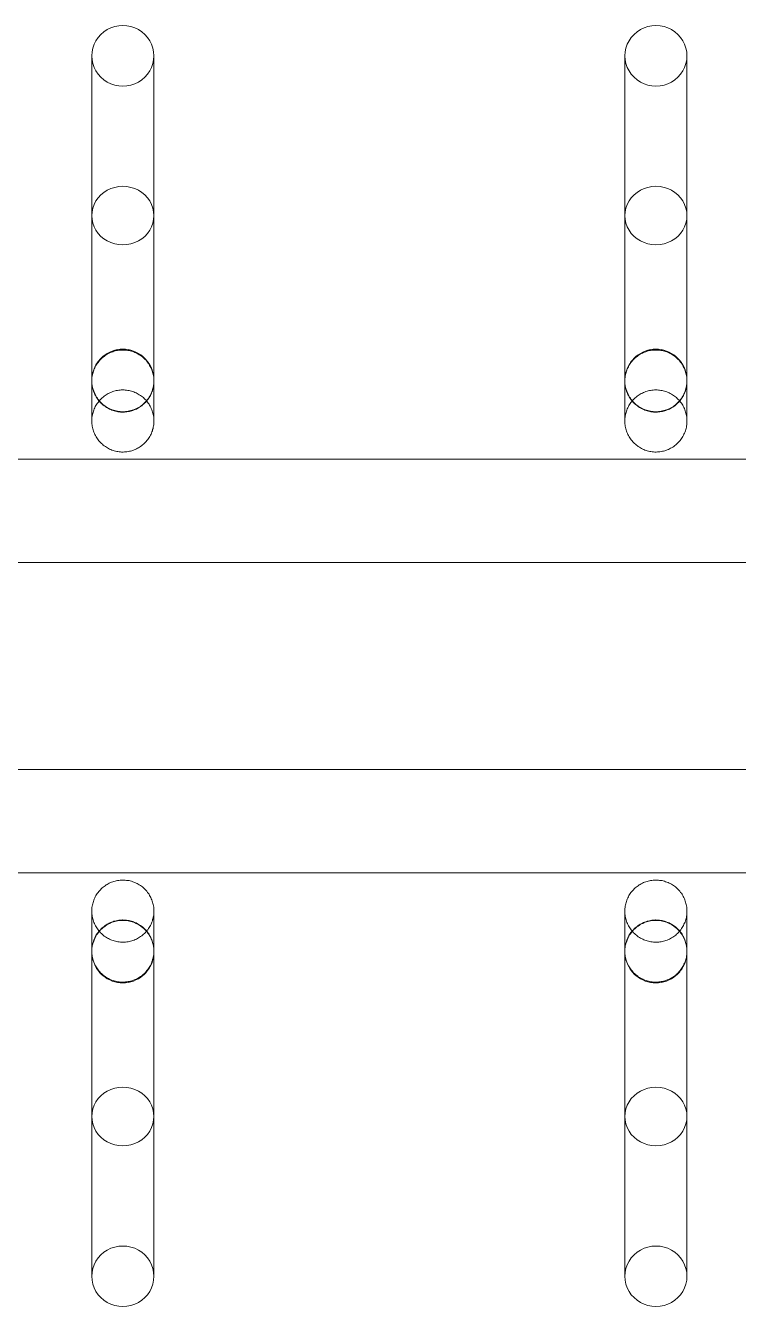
# Model space of a CAD drawing. Header units: millimetres. Extents: x -32954 to 151739, y -65671 to 56243.
# Drawn here: x -8917.4 to -8848.6, y -451.1 to -327.3 of the extents above; entities that cross this region are included whole.
import ezdxf

# ---------------------------------------------------------------- set-up
doc = ezdxf.new("R2010")
doc.units = ezdxf.units.MM
doc.layers.add('M-EQPM', color=7, linetype='Continuous', lineweight=9)

# ---------------------------------------------------------------- blocks, each defined once
blk = doc.blocks.new('М90_Вешалка гардеробная - М90_2_Вешалка гардеробная 38 крючков-8001155-О_ТХ_01')
at = {"layer": 'M-EQPM'}
for p, q in [((-386.65, 59.49), (-386.65, 57.21)), ((-380.65, 57.21), (-380.65, 59.49)), ((-335.16, 59.49), (-335.16, 57.21)), ((-329.16, 57.21), (-329.16, 59.49)), ((980, 20.52), (-980, 20.52)), ((-980, 20.52), (980, 20.52)), ((980, 20.52), (-980, 20.52)), ((-980, 20.52), (980, 20.52)), ((980, 10.52), (-980, 10.52)), ((-980, 10.52), (980, 10.52)), ((-980, -9.48), (980, -9.48)), ((-980, -9.48), (980, -9.48)), ((-980, -19.48), (980, -19.48)), ((-980, -19.48), (980, -19.48)), ((-980, -19.48), (980, -19.48)), ((-980, -19.48), (980, -19.48)), ((-386.65, -56.17), (-386.65, -58.45)), ((-380.65, -58.45), (-380.65, -56.17)), ((-335.16, -56.17), (-335.16, -58.45)), ((-329.16, -58.45), (-329.16, -56.17))]:
    blk.add_line(p, q, dxfattribs=at)
at = {"layer": 'M-EQPM', "flags": 128}
for points in [[(-386.65, 28.06), (-386.65, 28.08), (-386.65, 28.11), (-386.65, 28.17), (-386.65, 28.25), (-386.65, 28.36), (-386.65, 28.49), (-386.65, 28.64), (-386.65, 28.81), (-386.65, 29.01), (-386.65, 29.23), (-386.65, 29.47), (-386.65, 29.73), (-386.65, 30.02), (-386.65, 30.32), (-386.65, 30.64), (-386.65, 30.99), (-386.65, 31.35), (-386.65, 31.73), (-386.65, 32.13), (-386.65, 32.54), (-386.65, 32.97), (-386.65, 33.42), (-386.65, 33.88), (-386.65, 34.36), (-386.65, 34.85), (-386.65, 35.35), (-386.65, 35.87), (-386.65, 36.4), (-386.65, 36.93), (-386.65, 37.48), (-386.65, 38.03), (-386.65, 38.6), (-386.65, 39.17), (-386.65, 39.74), (-386.65, 40.32), (-386.65, 40.9), (-386.65, 41.49), (-386.65, 42.08), (-386.65, 42.67), (-386.65, 43.26), (-386.65, 43.85), (-386.65, 44.44), (-386.65, 45.02), (-386.65, 45.61), (-386.65, 46.18), (-386.65, 46.76), (-386.65, 47.32), (-386.65, 47.88), (-386.65, 48.43), (-386.65, 48.97), (-386.65, 49.51), (-386.65, 50.03), (-386.65, 50.54), (-386.65, 51.04), (-386.65, 51.52), (-386.65, 51.99), (-386.65, 52.45), (-386.65, 52.89), (-386.65, 53.31), (-386.65, 53.72), (-386.65, 54.11), (-386.65, 54.48), (-386.65, 54.83), (-386.65, 55.17), (-386.65, 55.48), (-386.65, 55.78), (-386.65, 56.05), (-386.65, 56.3), (-386.65, 56.53), (-386.65, 56.74), (-386.65, 56.93), (-386.65, 57.09), (-386.65, 57.21)], [(-380.65, 57.21), (-380.65, 57.06), (-380.65, 56.89), (-380.65, 56.7), (-380.65, 56.49), (-380.65, 56.25), (-380.65, 56), (-380.65, 55.72), (-380.65, 55.42), (-380.65, 55.1), (-380.65, 54.76), (-380.65, 54.41), (-380.65, 54.03), (-380.65, 53.64), (-380.65, 53.23), (-380.65, 52.8), (-380.65, 52.36), (-380.65, 51.9), (-380.65, 51.42), (-380.65, 50.94), (-380.65, 50.44), (-380.65, 49.92), (-380.65, 49.4), (-380.65, 48.87), (-380.65, 48.32), (-380.65, 47.77), (-380.65, 47.21), (-380.65, 46.64), (-380.65, 46.07), (-380.65, 45.49), (-380.65, 44.91), (-380.65, 44.32), (-380.65, 43.73), (-380.65, 43.14), (-380.65, 42.55), (-380.65, 41.96), (-380.65, 41.37), (-380.65, 40.79), (-380.65, 40.2), (-380.65, 39.62), (-380.65, 39.05), (-380.65, 38.48), (-380.65, 37.92), (-380.65, 37.37), (-380.65, 36.82), (-380.65, 36.29), (-380.65, 35.76), (-380.65, 35.25), (-380.65, 34.75), (-380.65, 34.26), (-380.65, 33.79), (-380.65, 33.33), (-380.65, 32.89), (-380.65, 32.46), (-380.65, 32.04), (-380.65, 31.65), (-380.65, 31.27), (-380.65, 30.91), (-380.65, 30.58), (-380.65, 30.26), (-380.65, 29.96), (-380.65, 29.68), (-380.65, 29.42), (-380.65, 29.18), (-380.65, 28.97), (-380.65, 28.78), (-380.65, 28.61), (-380.65, 28.46), (-380.65, 28.33), (-380.65, 28.23), (-380.65, 28.16), (-380.65, 28.1), (-380.65, 28.07), (-380.65, 28.06)], [(-335.16, 28.06), (-335.16, 28.08), (-335.16, 28.11), (-335.16, 28.17), (-335.16, 28.25), (-335.16, 28.36), (-335.16, 28.49), (-335.16, 28.64), (-335.16, 28.81), (-335.16, 29.01), (-335.16, 29.23), (-335.16, 29.47), (-335.16, 29.73), (-335.16, 30.02), (-335.16, 30.32), (-335.16, 30.64), (-335.16, 30.99), (-335.16, 31.35), (-335.16, 31.73), (-335.16, 32.13), (-335.16, 32.54), (-335.16, 32.97), (-335.16, 33.42), (-335.16, 33.88), (-335.16, 34.36), (-335.16, 34.85), (-335.16, 35.35), (-335.16, 35.87), (-335.16, 36.4), (-335.16, 36.93), (-335.16, 37.48), (-335.16, 38.03), (-335.16, 38.6), (-335.16, 39.17), (-335.16, 39.74), (-335.16, 40.32), (-335.16, 40.9), (-335.16, 41.49), (-335.16, 42.08), (-335.16, 42.67), (-335.16, 43.26), (-335.16, 43.85), (-335.16, 44.44), (-335.16, 45.02), (-335.16, 45.61), (-335.16, 46.18), (-335.16, 46.76), (-335.16, 47.32), (-335.16, 47.88), (-335.16, 48.43), (-335.16, 48.97), (-335.16, 49.51), (-335.16, 50.03), (-335.16, 50.54), (-335.16, 51.04), (-335.16, 51.52), (-335.16, 51.99), (-335.16, 52.45), (-335.16, 52.89), (-335.16, 53.31), (-335.16, 53.72), (-335.16, 54.11), (-335.16, 54.48), (-335.16, 54.83), (-335.16, 55.17), (-335.16, 55.48), (-335.16, 55.78), (-335.16, 56.05), (-335.16, 56.3), (-335.16, 56.53), (-335.16, 56.74), (-335.16, 56.93), (-335.16, 57.09), (-335.16, 57.21)], [(-329.16, 57.21), (-329.16, 57.06), (-329.16, 56.89), (-329.16, 56.7), (-329.16, 56.49), (-329.16, 56.25), (-329.16, 56), (-329.16, 55.72), (-329.16, 55.42), (-329.16, 55.1), (-329.16, 54.76), (-329.16, 54.41), (-329.16, 54.03), (-329.16, 53.64), (-329.16, 53.23), (-329.16, 52.8), (-329.16, 52.36), (-329.16, 51.9), (-329.16, 51.42), (-329.16, 50.94), (-329.16, 50.44), (-329.16, 49.92), (-329.16, 49.4), (-329.16, 48.87), (-329.16, 48.32), (-329.16, 47.77), (-329.16, 47.21), (-329.16, 46.64), (-329.16, 46.07), (-329.16, 45.49), (-329.16, 44.91), (-329.16, 44.32), (-329.16, 43.73), (-329.16, 43.14), (-329.16, 42.55), (-329.16, 41.96), (-329.16, 41.37), (-329.16, 40.79), (-329.16, 40.2), (-329.16, 39.62), (-329.16, 39.05), (-329.16, 38.48), (-329.16, 37.92), (-329.16, 37.37), (-329.16, 36.82), (-329.16, 36.29), (-329.16, 35.76), (-329.16, 35.25), (-329.16, 34.75), (-329.16, 34.26), (-329.16, 33.79), (-329.16, 33.33), (-329.16, 32.89), (-329.16, 32.46), (-329.16, 32.04), (-329.16, 31.65), (-329.16, 31.27), (-329.16, 30.91), (-329.16, 30.58), (-329.16, 30.26), (-329.16, 29.96), (-329.16, 29.68), (-329.16, 29.42), (-329.16, 29.18), (-329.16, 28.97), (-329.16, 28.78), (-329.16, 28.61), (-329.16, 28.46), (-329.16, 28.33), (-329.16, 28.23), (-329.16, 28.16), (-329.16, 28.1), (-329.16, 28.07), (-329.16, 28.06)], [(-386.65, 44.05), (-386.65, 39.66), (-386.65, 35.81), (-386.65, 32.51), (-386.65, 29.75), (-386.65, 27.54), (-386.65, 25.89), (-386.65, 24.79), (-386.65, 24.26), (-386.65, 24.2)], [(-380.65, 24.2), (-380.65, 24.48), (-380.65, 25.32), (-380.65, 26.72), (-380.65, 28.68), (-380.65, 31.19), (-380.65, 34.25), (-380.65, 37.86), (-380.65, 42), (-380.65, 44.05)], [(-335.16, 44.05), (-335.16, 39.66), (-335.16, 35.81), (-335.16, 32.51), (-335.16, 29.75), (-335.16, 27.54), (-335.16, 25.89), (-335.16, 24.79), (-335.16, 24.26), (-335.16, 24.2)], [(-329.16, 24.2), (-329.16, 24.48), (-329.16, 25.32), (-329.16, 26.72), (-329.16, 28.68), (-329.16, 31.19), (-329.16, 34.25), (-329.16, 37.86), (-329.16, 42), (-329.16, 44.05)], [(-386.65, 28.06), (-386.65, 28.18), (-386.64, 28.3), (-386.63, 28.42), (-386.61, 28.54), (-386.59, 28.66), (-386.56, 28.78), (-386.53, 28.89), (-386.5, 29.01), (-386.46, 29.12), (-386.41, 29.23), (-386.36, 29.34), (-386.31, 29.45), (-386.25, 29.55), (-386.19, 29.66), (-386.12, 29.76), (-386.05, 29.86), (-385.98, 29.95), (-385.9, 30.04), (-385.82, 30.13), (-385.74, 30.22), (-385.65, 30.3), (-385.56, 30.38), (-385.47, 30.45), (-385.37, 30.52), (-385.27, 30.59), (-385.17, 30.65), (-385.06, 30.71), (-384.96, 30.76), (-384.85, 30.81), (-384.74, 30.86), (-384.62, 30.9), (-384.51, 30.94), (-384.39, 30.97), (-384.28, 31), (-384.16, 31.02), (-384.04, 31.04), (-383.92, 31.05), (-383.8, 31.06), (-383.68, 31.06), (-383.65, 31.06)], [(-383.65, 31.06), (-383.53, 31.06), (-383.41, 31.05), (-383.29, 31.04), (-383.17, 31.03), (-383.05, 31), (-382.94, 30.98), (-382.82, 30.95), (-382.7, 30.91), (-382.59, 30.87), (-382.48, 30.83), (-382.37, 30.78), (-382.26, 30.72), (-382.16, 30.67), (-382.06, 30.61), (-381.95, 30.54), (-381.86, 30.47), (-381.76, 30.4), (-381.67, 30.32), (-381.58, 30.24), (-381.5, 30.15), (-381.41, 30.07), (-381.34, 29.97), (-381.26, 29.88), (-381.19, 29.78), (-381.12, 29.68), (-381.06, 29.58), (-381, 29.48), (-380.95, 29.37), (-380.9, 29.26), (-380.85, 29.15), (-380.81, 29.04), (-380.77, 28.92), (-380.74, 28.81), (-380.72, 28.69), (-380.69, 28.57), (-380.67, 28.45), (-380.66, 28.34), (-380.65, 28.22), (-380.65, 28.1), (-380.65, 28.06)], [(-335.16, 28.06), (-335.16, 28.18), (-335.15, 28.3), (-335.14, 28.42), (-335.12, 28.54), (-335.1, 28.66), (-335.08, 28.78), (-335.05, 28.89), (-335.01, 29.01), (-334.97, 29.12), (-334.93, 29.23), (-334.88, 29.34), (-334.82, 29.45), (-334.77, 29.55), (-334.7, 29.66), (-334.64, 29.76), (-334.57, 29.86), (-334.49, 29.95), (-334.42, 30.04), (-334.34, 30.13), (-334.25, 30.22), (-334.16, 30.3), (-334.07, 30.38), (-333.98, 30.45), (-333.88, 30.52), (-333.78, 30.59), (-333.68, 30.65), (-333.58, 30.71), (-333.47, 30.76), (-333.36, 30.81), (-333.25, 30.86), (-333.14, 30.9), (-333.02, 30.94), (-332.91, 30.97), (-332.79, 31), (-332.67, 31.02), (-332.55, 31.04), (-332.43, 31.05), (-332.31, 31.06), (-332.19, 31.06), (-332.16, 31.06)], [(-332.16, 31.06), (-332.04, 31.06), (-331.92, 31.05), (-331.8, 31.04), (-331.68, 31.03), (-331.57, 31), (-331.45, 30.98), (-331.33, 30.95), (-331.22, 30.91), (-331.11, 30.87), (-330.99, 30.83), (-330.88, 30.78), (-330.78, 30.72), (-330.67, 30.67), (-330.57, 30.61), (-330.47, 30.54), (-330.37, 30.47), (-330.28, 30.4), (-330.18, 30.32), (-330.1, 30.24), (-330.01, 30.15), (-329.93, 30.07), (-329.85, 29.97), (-329.78, 29.88), (-329.7, 29.78), (-329.64, 29.68), (-329.57, 29.58), (-329.52, 29.48), (-329.46, 29.37), (-329.41, 29.26), (-329.37, 29.15), (-329.32, 29.04), (-329.29, 28.92), (-329.26, 28.81), (-329.23, 28.69), (-329.21, 28.57), (-329.19, 28.45), (-329.17, 28.34), (-329.17, 28.22), (-329.16, 28.1), (-329.16, 28.06)], [(-386.65, 28.12), (-386.65, 28.08), (-386.65, 28.06)], [(-386.65, 24.2), (-386.65, 24.48), (-386.65, 25.32), (-386.65, 26.72), (-386.65, 28.12)], [(-383.65, 25.06), (-383.77, 25.07), (-383.89, 25.07), (-384.01, 25.09), (-384.13, 25.1), (-384.24, 25.12), (-384.36, 25.15), (-384.48, 25.18), (-384.59, 25.22), (-384.71, 25.26), (-384.82, 25.3), (-384.93, 25.35), (-385.03, 25.4), (-385.14, 25.46), (-385.24, 25.52), (-385.34, 25.59), (-385.44, 25.66), (-385.54, 25.73), (-385.63, 25.81), (-385.72, 25.89), (-385.8, 25.97), (-385.88, 26.06), (-385.96, 26.15), (-386.04, 26.25), (-386.11, 26.34), (-386.17, 26.44), (-386.24, 26.54), (-386.29, 26.65), (-386.35, 26.76), (-386.4, 26.87), (-386.44, 26.98), (-386.49, 27.09), (-386.52, 27.2), (-386.55, 27.32), (-386.58, 27.44), (-386.6, 27.55), (-386.62, 27.67), (-386.64, 27.79), (-386.64, 27.91), (-386.65, 28.03), (-386.65, 28.06)], [(-380.65, 28.06), (-380.65, 27.94), (-380.66, 27.82), (-380.67, 27.7), (-380.69, 27.59), (-380.71, 27.47), (-380.73, 27.35), (-380.77, 27.23), (-380.8, 27.12), (-380.84, 27.01), (-380.89, 26.9), (-380.93, 26.79), (-380.99, 26.68), (-381.05, 26.57), (-381.11, 26.47), (-381.17, 26.37), (-381.24, 26.27), (-381.32, 26.18), (-381.39, 26.09), (-381.47, 26), (-381.56, 25.91), (-381.65, 25.83), (-381.74, 25.75), (-381.83, 25.68), (-381.93, 25.61), (-382.03, 25.54), (-382.13, 25.48), (-382.23, 25.42), (-382.34, 25.36), (-382.45, 25.31), (-382.56, 25.27), (-382.67, 25.23), (-382.79, 25.19), (-382.9, 25.16), (-383.02, 25.13), (-383.14, 25.11), (-383.26, 25.09), (-383.38, 25.08), (-383.5, 25.07), (-383.62, 25.06), (-383.65, 25.06)], [(-380.65, 28.06), (-380.65, 28.08), (-380.65, 28.11), (-380.65, 28.12)], [(-380.65, 28.12), (-380.65, 26.31), (-380.65, 25.05), (-380.65, 24.36), (-380.65, 24.2)], [(-335.16, 28.12), (-335.16, 28.08), (-335.16, 28.06)], [(-335.16, 24.2), (-335.16, 24.48), (-335.16, 25.32), (-335.16, 26.72), (-335.16, 28.12)], [(-332.16, 25.06), (-332.28, 25.07), (-332.4, 25.07), (-332.52, 25.09), (-332.64, 25.1), (-332.76, 25.12), (-332.88, 25.15), (-332.99, 25.18), (-333.11, 25.22), (-333.22, 25.26), (-333.33, 25.3), (-333.44, 25.35), (-333.55, 25.4), (-333.65, 25.46), (-333.76, 25.52), (-333.86, 25.59), (-333.95, 25.66), (-334.05, 25.73), (-334.14, 25.81), (-334.23, 25.89), (-334.31, 25.97), (-334.4, 26.06), (-334.47, 26.15), (-334.55, 26.25), (-334.62, 26.34), (-334.69, 26.44), (-334.75, 26.54), (-334.81, 26.65), (-334.86, 26.76), (-334.91, 26.87), (-334.96, 26.98), (-335, 27.09), (-335.04, 27.2), (-335.07, 27.32), (-335.1, 27.44), (-335.12, 27.55), (-335.14, 27.67), (-335.15, 27.79), (-335.16, 27.91), (-335.16, 28.03), (-335.16, 28.06)], [(-329.16, 28.06), (-329.16, 27.94), (-329.17, 27.82), (-329.18, 27.7), (-329.2, 27.59), (-329.22, 27.47), (-329.25, 27.35), (-329.28, 27.23), (-329.31, 27.12), (-329.35, 27.01), (-329.4, 26.9), (-329.45, 26.79), (-329.5, 26.68), (-329.56, 26.57), (-329.62, 26.47), (-329.69, 26.37), (-329.76, 26.27), (-329.83, 26.18), (-329.91, 26.09), (-329.99, 26), (-330.07, 25.91), (-330.16, 25.83), (-330.25, 25.75), (-330.34, 25.68), (-330.44, 25.61), (-330.54, 25.54), (-330.64, 25.48), (-330.75, 25.42), (-330.86, 25.36), (-330.96, 25.31), (-331.08, 25.27), (-331.19, 25.23), (-331.3, 25.19), (-331.42, 25.16), (-331.53, 25.13), (-331.65, 25.11), (-331.77, 25.09), (-331.89, 25.08), (-332.01, 25.07), (-332.13, 25.06), (-332.16, 25.06)], [(-329.16, 28.06), (-329.16, 28.08), (-329.16, 28.11), (-329.16, 28.12)], [(-329.16, 28.12), (-329.16, 26.31), (-329.16, 25.05), (-329.16, 24.36), (-329.16, 24.2)], [(-386.65, 24.2), (-386.65, 24.32), (-386.64, 24.44), (-386.63, 24.56), (-386.61, 24.68), (-386.59, 24.8), (-386.56, 24.92), (-386.53, 25.03), (-386.5, 25.15), (-386.46, 25.26), (-386.41, 25.37), (-386.36, 25.48), (-386.31, 25.59), (-386.25, 25.69), (-386.19, 25.8), (-386.12, 25.9), (-386.05, 25.99), (-385.98, 26.09), (-385.9, 26.18), (-385.82, 26.27), (-385.74, 26.35), (-385.65, 26.44), (-385.56, 26.51), (-385.47, 26.59), (-385.37, 26.66), (-385.27, 26.73), (-385.17, 26.79), (-385.06, 26.85), (-384.96, 26.9), (-384.85, 26.95), (-384.74, 27), (-384.62, 27.04), (-384.51, 27.08), (-384.39, 27.11), (-384.28, 27.14), (-384.16, 27.16), (-384.04, 27.18), (-383.92, 27.19), (-383.8, 27.2), (-383.68, 27.2), (-383.65, 27.2)], [(-383.65, 27.2), (-383.53, 27.2), (-383.41, 27.19), (-383.29, 27.18), (-383.17, 27.16), (-383.05, 27.14), (-382.94, 27.12), (-382.82, 27.09), (-382.7, 27.05), (-382.59, 27.01), (-382.48, 26.97), (-382.37, 26.92), (-382.26, 26.86), (-382.16, 26.81), (-382.06, 26.74), (-381.95, 26.68), (-381.86, 26.61), (-381.76, 26.54), (-381.67, 26.46), (-381.58, 26.38), (-381.5, 26.29), (-381.41, 26.2), (-381.34, 26.11), (-381.26, 26.02), (-381.19, 25.92), (-381.12, 25.82), (-381.06, 25.72), (-381, 25.62), (-380.95, 25.51), (-380.9, 25.4), (-380.85, 25.29), (-380.81, 25.18), (-380.77, 25.06), (-380.74, 24.95), (-380.72, 24.83), (-380.69, 24.71), (-380.67, 24.59), (-380.66, 24.47), (-380.65, 24.35), (-380.65, 24.23), (-380.65, 24.2)], [(-335.16, 24.2), (-335.16, 24.32), (-335.15, 24.44), (-335.14, 24.56), (-335.12, 24.68), (-335.1, 24.8), (-335.08, 24.92), (-335.05, 25.03), (-335.01, 25.15), (-334.97, 25.26), (-334.93, 25.37), (-334.88, 25.48), (-334.82, 25.59), (-334.77, 25.69), (-334.7, 25.8), (-334.64, 25.9), (-334.57, 25.99), (-334.49, 26.09), (-334.42, 26.18), (-334.34, 26.27), (-334.25, 26.35), (-334.16, 26.44), (-334.07, 26.51), (-333.98, 26.59), (-333.88, 26.66), (-333.78, 26.73), (-333.68, 26.79), (-333.58, 26.85), (-333.47, 26.9), (-333.36, 26.95), (-333.25, 27), (-333.14, 27.04), (-333.02, 27.08), (-332.91, 27.11), (-332.79, 27.14), (-332.67, 27.16), (-332.55, 27.18), (-332.43, 27.19), (-332.31, 27.2), (-332.19, 27.2), (-332.16, 27.2)], [(-332.16, 27.2), (-332.04, 27.2), (-331.92, 27.19), (-331.8, 27.18), (-331.68, 27.16), (-331.57, 27.14), (-331.45, 27.12), (-331.33, 27.09), (-331.22, 27.05), (-331.11, 27.01), (-330.99, 26.97), (-330.88, 26.92), (-330.78, 26.86), (-330.67, 26.81), (-330.57, 26.74), (-330.47, 26.68), (-330.37, 26.61), (-330.28, 26.54), (-330.18, 26.46), (-330.1, 26.38), (-330.01, 26.29), (-329.93, 26.2), (-329.85, 26.11), (-329.78, 26.02), (-329.7, 25.92), (-329.64, 25.82), (-329.57, 25.72), (-329.52, 25.62), (-329.46, 25.51), (-329.41, 25.4), (-329.37, 25.29), (-329.32, 25.18), (-329.29, 25.06), (-329.26, 24.95), (-329.23, 24.83), (-329.21, 24.71), (-329.19, 24.59), (-329.17, 24.47), (-329.17, 24.35), (-329.16, 24.23), (-329.16, 24.2)], [(-383.65, 21.2), (-383.77, 21.2), (-383.89, 21.21), (-384.01, 21.22), (-384.13, 21.24), (-384.24, 21.26), (-384.36, 21.29), (-384.48, 21.32), (-384.59, 21.35), (-384.71, 21.39), (-384.82, 21.44), (-384.93, 21.49), (-385.03, 21.54), (-385.14, 21.6), (-385.24, 21.66), (-385.34, 21.73), (-385.44, 21.8), (-385.54, 21.87), (-385.63, 21.95), (-385.72, 22.03), (-385.8, 22.11), (-385.88, 22.2), (-385.96, 22.29), (-386.04, 22.38), (-386.11, 22.48), (-386.17, 22.58), (-386.24, 22.68), (-386.29, 22.79), (-386.35, 22.9), (-386.4, 23), (-386.44, 23.12), (-386.49, 23.23), (-386.52, 23.34), (-386.55, 23.46), (-386.58, 23.57), (-386.6, 23.69), (-386.62, 23.81), (-386.64, 23.93), (-386.64, 24.05), (-386.65, 24.17), (-386.65, 24.2)], [(-380.65, 24.2), (-380.65, 24.08), (-380.66, 23.96), (-380.67, 23.84), (-380.69, 23.72), (-380.71, 23.61), (-380.73, 23.49), (-380.77, 23.37), (-380.8, 23.26), (-380.84, 23.15), (-380.89, 23.03), (-380.93, 22.92), (-380.99, 22.82), (-381.05, 22.71), (-381.11, 22.61), (-381.17, 22.51), (-381.24, 22.41), (-381.32, 22.32), (-381.39, 22.22), (-381.47, 22.14), (-381.56, 22.05), (-381.65, 21.97), (-381.74, 21.89), (-381.83, 21.82), (-381.93, 21.74), (-382.03, 21.68), (-382.13, 21.62), (-382.23, 21.56), (-382.34, 21.5), (-382.45, 21.45), (-382.56, 21.41), (-382.67, 21.36), (-382.79, 21.33), (-382.9, 21.3), (-383.02, 21.27), (-383.14, 21.25), (-383.26, 21.23), (-383.38, 21.21), (-383.5, 21.21), (-383.62, 21.2), (-383.65, 21.2)], [(-332.16, 21.2), (-332.28, 21.2), (-332.4, 21.21), (-332.52, 21.22), (-332.64, 21.24), (-332.76, 21.26), (-332.88, 21.29), (-332.99, 21.32), (-333.11, 21.35), (-333.22, 21.39), (-333.33, 21.44), (-333.44, 21.49), (-333.55, 21.54), (-333.65, 21.6), (-333.76, 21.66), (-333.86, 21.73), (-333.95, 21.8), (-334.05, 21.87), (-334.14, 21.95), (-334.23, 22.03), (-334.31, 22.11), (-334.4, 22.2), (-334.47, 22.29), (-334.55, 22.38), (-334.62, 22.48), (-334.69, 22.58), (-334.75, 22.68), (-334.81, 22.79), (-334.86, 22.9), (-334.91, 23), (-334.96, 23.12), (-335, 23.23), (-335.04, 23.34), (-335.07, 23.46), (-335.1, 23.57), (-335.12, 23.69), (-335.14, 23.81), (-335.15, 23.93), (-335.16, 24.05), (-335.16, 24.17), (-335.16, 24.2)], [(-329.16, 24.2), (-329.16, 24.08), (-329.17, 23.96), (-329.18, 23.84), (-329.2, 23.72), (-329.22, 23.61), (-329.25, 23.49), (-329.28, 23.37), (-329.31, 23.26), (-329.35, 23.15), (-329.4, 23.03), (-329.45, 22.92), (-329.5, 22.82), (-329.56, 22.71), (-329.62, 22.61), (-329.69, 22.51), (-329.76, 22.41), (-329.83, 22.32), (-329.91, 22.22), (-329.99, 22.14), (-330.07, 22.05), (-330.16, 21.97), (-330.25, 21.89), (-330.34, 21.82), (-330.44, 21.74), (-330.54, 21.68), (-330.64, 21.62), (-330.75, 21.56), (-330.86, 21.5), (-330.96, 21.45), (-331.08, 21.41), (-331.19, 21.36), (-331.3, 21.33), (-331.42, 21.3), (-331.53, 21.27), (-331.65, 21.25), (-331.77, 21.23), (-331.89, 21.21), (-332.01, 21.21), (-332.13, 21.2), (-332.16, 21.2)], [(-386.65, -23.16), (-386.65, -23.04), (-386.64, -22.92), (-386.63, -22.8), (-386.61, -22.69), (-386.59, -22.57), (-386.56, -22.45), (-386.53, -22.33), (-386.5, -22.22), (-386.46, -22.11), (-386.41, -22), (-386.36, -21.89), (-386.31, -21.78), (-386.25, -21.67), (-386.19, -21.57), (-386.12, -21.47), (-386.05, -21.37), (-385.98, -21.28), (-385.9, -21.19), (-385.82, -21.1), (-385.74, -21.01), (-385.65, -20.93), (-385.56, -20.85), (-385.47, -20.78), (-385.37, -20.71), (-385.27, -20.64), (-385.17, -20.58), (-385.06, -20.52), (-384.96, -20.46), (-384.85, -20.41), (-384.74, -20.37), (-384.62, -20.33), (-384.51, -20.29), (-384.39, -20.26), (-384.28, -20.23), (-384.16, -20.21), (-384.04, -20.19), (-383.92, -20.18), (-383.8, -20.17), (-383.68, -20.16), (-383.65, -20.16)], [(-383.65, -20.16), (-383.53, -20.17), (-383.41, -20.17), (-383.29, -20.19), (-383.17, -20.2), (-383.05, -20.22), (-382.94, -20.25), (-382.82, -20.28), (-382.7, -20.32), (-382.59, -20.36), (-382.48, -20.4), (-382.37, -20.45), (-382.26, -20.5), (-382.16, -20.56), (-382.06, -20.62), (-381.95, -20.69), (-381.86, -20.76), (-381.76, -20.83), (-381.67, -20.91), (-381.58, -20.99), (-381.5, -21.07), (-381.41, -21.16), (-381.34, -21.25), (-381.26, -21.35), (-381.19, -21.44), (-381.12, -21.54), (-381.06, -21.65), (-381, -21.75), (-380.95, -21.86), (-380.9, -21.97), (-380.85, -22.08), (-380.81, -22.19), (-380.77, -22.3), (-380.74, -22.42), (-380.72, -22.54), (-380.69, -22.65), (-380.67, -22.77), (-380.66, -22.89), (-380.65, -23.01), (-380.65, -23.13), (-380.65, -23.16)], [(-335.16, -23.16), (-335.16, -23.04), (-335.15, -22.92), (-335.14, -22.8), (-335.12, -22.69), (-335.1, -22.57), (-335.08, -22.45), (-335.05, -22.33), (-335.01, -22.22), (-334.97, -22.11), (-334.93, -22), (-334.88, -21.89), (-334.82, -21.78), (-334.77, -21.67), (-334.7, -21.57), (-334.64, -21.47), (-334.57, -21.37), (-334.49, -21.28), (-334.42, -21.19), (-334.34, -21.1), (-334.25, -21.01), (-334.16, -20.93), (-334.07, -20.85), (-333.98, -20.78), (-333.88, -20.71), (-333.78, -20.64), (-333.68, -20.58), (-333.58, -20.52), (-333.47, -20.46), (-333.36, -20.41), (-333.25, -20.37), (-333.14, -20.33), (-333.02, -20.29), (-332.91, -20.26), (-332.79, -20.23), (-332.67, -20.21), (-332.55, -20.19), (-332.43, -20.18), (-332.31, -20.17), (-332.19, -20.16), (-332.16, -20.16)], [(-332.16, -20.16), (-332.04, -20.17), (-331.92, -20.17), (-331.8, -20.19), (-331.68, -20.2), (-331.57, -20.22), (-331.45, -20.25), (-331.33, -20.28), (-331.22, -20.32), (-331.11, -20.36), (-330.99, -20.4), (-330.88, -20.45), (-330.78, -20.5), (-330.67, -20.56), (-330.57, -20.62), (-330.47, -20.69), (-330.37, -20.76), (-330.28, -20.83), (-330.18, -20.91), (-330.1, -20.99), (-330.01, -21.07), (-329.93, -21.16), (-329.85, -21.25), (-329.78, -21.35), (-329.7, -21.44), (-329.64, -21.54), (-329.57, -21.65), (-329.52, -21.75), (-329.46, -21.86), (-329.41, -21.97), (-329.37, -22.08), (-329.32, -22.19), (-329.29, -22.3), (-329.26, -22.42), (-329.23, -22.54), (-329.21, -22.65), (-329.19, -22.77), (-329.17, -22.89), (-329.17, -23.01), (-329.16, -23.13), (-329.16, -23.16)], [(-383.65, -26.16), (-383.77, -26.16), (-383.89, -26.15), (-384.01, -26.14), (-384.13, -26.13), (-384.24, -26.1), (-384.36, -26.08), (-384.48, -26.05), (-384.59, -26.01), (-384.71, -25.97), (-384.82, -25.93), (-384.93, -25.88), (-385.03, -25.82), (-385.14, -25.77), (-385.24, -25.71), (-385.34, -25.64), (-385.44, -25.57), (-385.54, -25.5), (-385.63, -25.42), (-385.72, -25.34), (-385.8, -25.25), (-385.88, -25.17), (-385.96, -25.08), (-386.04, -24.98), (-386.11, -24.88), (-386.17, -24.78), (-386.24, -24.68), (-386.29, -24.58), (-386.35, -24.47), (-386.4, -24.36), (-386.44, -24.25), (-386.49, -24.14), (-386.52, -24.02), (-386.55, -23.91), (-386.58, -23.79), (-386.6, -23.67), (-386.62, -23.56), (-386.64, -23.44), (-386.64, -23.32), (-386.65, -23.2), (-386.65, -23.16)], [(-386.65, -27.08), (-386.65, -25.27), (-386.65, -24.01), (-386.65, -23.32), (-386.65, -23.16)], [(-386.65, -23.16), (-386.65, -23.44), (-386.65, -24.29), (-386.65, -25.69), (-386.65, -27.64), (-386.65, -30.15), (-386.65, -33.21), (-386.65, -36.82), (-386.65, -40.96), (-386.65, -43.01)], [(-380.65, -23.16), (-380.65, -23.28), (-380.66, -23.4), (-380.67, -23.52), (-380.69, -23.64), (-380.71, -23.76), (-380.73, -23.88), (-380.77, -23.99), (-380.8, -24.11), (-380.84, -24.22), (-380.89, -24.33), (-380.93, -24.44), (-380.99, -24.55), (-381.05, -24.65), (-381.11, -24.76), (-381.17, -24.86), (-381.24, -24.96), (-381.32, -25.05), (-381.39, -25.14), (-381.47, -25.23), (-381.56, -25.32), (-381.65, -25.4), (-381.74, -25.48), (-381.83, -25.55), (-381.93, -25.62), (-382.03, -25.69), (-382.13, -25.75), (-382.23, -25.81), (-382.34, -25.86), (-382.45, -25.91), (-382.56, -25.96), (-382.67, -26), (-382.79, -26.04), (-382.9, -26.07), (-383.02, -26.1), (-383.14, -26.12), (-383.26, -26.14), (-383.38, -26.15), (-383.5, -26.16), (-383.62, -26.16), (-383.65, -26.16)], [(-380.65, -43.01), (-380.65, -38.62), (-380.65, -34.77), (-380.65, -31.47), (-380.65, -28.71), (-380.65, -26.5), (-380.65, -24.85), (-380.65, -23.75), (-380.65, -23.22), (-380.65, -23.16)], [(-380.65, -23.16), (-380.65, -23.44), (-380.65, -24.29), (-380.65, -25.69), (-380.65, -27.08)], [(-332.16, -26.16), (-332.28, -26.16), (-332.4, -26.15), (-332.52, -26.14), (-332.64, -26.13), (-332.76, -26.1), (-332.88, -26.08), (-332.99, -26.05), (-333.11, -26.01), (-333.22, -25.97), (-333.33, -25.93), (-333.44, -25.88), (-333.55, -25.82), (-333.65, -25.77), (-333.76, -25.71), (-333.86, -25.64), (-333.95, -25.57), (-334.05, -25.5), (-334.14, -25.42), (-334.23, -25.34), (-334.31, -25.25), (-334.4, -25.17), (-334.47, -25.08), (-334.55, -24.98), (-334.62, -24.88), (-334.69, -24.78), (-334.75, -24.68), (-334.81, -24.58), (-334.86, -24.47), (-334.91, -24.36), (-334.96, -24.25), (-335, -24.14), (-335.04, -24.02), (-335.07, -23.91), (-335.1, -23.79), (-335.12, -23.67), (-335.14, -23.56), (-335.15, -23.44), (-335.16, -23.32), (-335.16, -23.2), (-335.16, -23.16)], [(-335.16, -27.08), (-335.16, -25.27), (-335.16, -24.01), (-335.16, -23.32), (-335.16, -23.16)], [(-335.16, -23.16), (-335.16, -23.44), (-335.16, -24.29), (-335.16, -25.69), (-335.16, -27.64), (-335.16, -30.15), (-335.16, -33.21), (-335.16, -36.82), (-335.16, -40.96), (-335.16, -43.01)], [(-329.16, -23.16), (-329.16, -23.28), (-329.17, -23.4), (-329.18, -23.52), (-329.2, -23.64), (-329.22, -23.76), (-329.25, -23.88), (-329.28, -23.99), (-329.31, -24.11), (-329.35, -24.22), (-329.4, -24.33), (-329.45, -24.44), (-329.5, -24.55), (-329.56, -24.65), (-329.62, -24.76), (-329.69, -24.86), (-329.76, -24.96), (-329.83, -25.05), (-329.91, -25.14), (-329.99, -25.23), (-330.07, -25.32), (-330.16, -25.4), (-330.25, -25.48), (-330.34, -25.55), (-330.44, -25.62), (-330.54, -25.69), (-330.64, -25.75), (-330.75, -25.81), (-330.86, -25.86), (-330.96, -25.91), (-331.08, -25.96), (-331.19, -26), (-331.3, -26.04), (-331.42, -26.07), (-331.53, -26.1), (-331.65, -26.12), (-331.77, -26.14), (-331.89, -26.15), (-332.01, -26.16), (-332.13, -26.16), (-332.16, -26.16)], [(-329.16, -43.01), (-329.16, -38.62), (-329.16, -34.77), (-329.16, -31.47), (-329.16, -28.71), (-329.16, -26.5), (-329.16, -24.85), (-329.16, -23.75), (-329.16, -23.22), (-329.16, -23.16)], [(-329.16, -23.16), (-329.16, -23.44), (-329.16, -24.29), (-329.16, -25.69), (-329.16, -27.08)], [(-386.65, -27.02), (-386.65, -26.9), (-386.64, -26.79), (-386.63, -26.67), (-386.61, -26.55), (-386.59, -26.43), (-386.56, -26.31), (-386.53, -26.2), (-386.5, -26.08), (-386.46, -25.97), (-386.41, -25.86), (-386.36, -25.75), (-386.31, -25.64), (-386.25, -25.53), (-386.19, -25.43), (-386.12, -25.33), (-386.05, -25.23), (-385.98, -25.14), (-385.9, -25.05), (-385.82, -24.96), (-385.74, -24.87), (-385.65, -24.79), (-385.56, -24.71), (-385.47, -24.64), (-385.37, -24.57), (-385.27, -24.5), (-385.17, -24.44), (-385.06, -24.38), (-384.96, -24.32), (-384.85, -24.27), (-384.74, -24.23), (-384.62, -24.19), (-384.51, -24.15), (-384.39, -24.12), (-384.28, -24.09), (-384.16, -24.07), (-384.04, -24.05), (-383.92, -24.04), (-383.8, -24.03), (-383.68, -24.03), (-383.65, -24.02)], [(-383.65, -24.02), (-383.53, -24.03), (-383.41, -24.03), (-383.29, -24.05), (-383.17, -24.06), (-383.05, -24.08), (-382.94, -24.11), (-382.82, -24.14), (-382.7, -24.18), (-382.59, -24.22), (-382.48, -24.26), (-382.37, -24.31), (-382.26, -24.36), (-382.16, -24.42), (-382.06, -24.48), (-381.95, -24.55), (-381.86, -24.62), (-381.76, -24.69), (-381.67, -24.77), (-381.58, -24.85), (-381.5, -24.93), (-381.41, -25.02), (-381.34, -25.11), (-381.26, -25.21), (-381.19, -25.3), (-381.12, -25.4), (-381.06, -25.51), (-381, -25.61), (-380.95, -25.72), (-380.9, -25.83), (-380.85, -25.94), (-380.81, -26.05), (-380.77, -26.16), (-380.74, -26.28), (-380.72, -26.4), (-380.69, -26.52), (-380.67, -26.63), (-380.66, -26.75), (-380.65, -26.87), (-380.65, -26.99), (-380.65, -27.02)], [(-335.16, -27.02), (-335.16, -26.9), (-335.15, -26.79), (-335.14, -26.67), (-335.12, -26.55), (-335.1, -26.43), (-335.08, -26.31), (-335.05, -26.2), (-335.01, -26.08), (-334.97, -25.97), (-334.93, -25.86), (-334.88, -25.75), (-334.82, -25.64), (-334.77, -25.53), (-334.7, -25.43), (-334.64, -25.33), (-334.57, -25.23), (-334.49, -25.14), (-334.42, -25.05), (-334.34, -24.96), (-334.25, -24.87), (-334.16, -24.79), (-334.07, -24.71), (-333.98, -24.64), (-333.88, -24.57), (-333.78, -24.5), (-333.68, -24.44), (-333.58, -24.38), (-333.47, -24.32), (-333.36, -24.27), (-333.25, -24.23), (-333.14, -24.19), (-333.02, -24.15), (-332.91, -24.12), (-332.79, -24.09), (-332.67, -24.07), (-332.55, -24.05), (-332.43, -24.04), (-332.31, -24.03), (-332.19, -24.03), (-332.16, -24.02)], [(-332.16, -24.02), (-332.04, -24.03), (-331.92, -24.03), (-331.8, -24.05), (-331.68, -24.06), (-331.57, -24.08), (-331.45, -24.11), (-331.33, -24.14), (-331.22, -24.18), (-331.11, -24.22), (-330.99, -24.26), (-330.88, -24.31), (-330.78, -24.36), (-330.67, -24.42), (-330.57, -24.48), (-330.47, -24.55), (-330.37, -24.62), (-330.28, -24.69), (-330.18, -24.77), (-330.1, -24.85), (-330.01, -24.93), (-329.93, -25.02), (-329.85, -25.11), (-329.78, -25.21), (-329.7, -25.3), (-329.64, -25.4), (-329.57, -25.51), (-329.52, -25.61), (-329.46, -25.72), (-329.41, -25.83), (-329.37, -25.94), (-329.32, -26.05), (-329.29, -26.16), (-329.26, -26.28), (-329.23, -26.4), (-329.21, -26.52), (-329.19, -26.63), (-329.17, -26.75), (-329.17, -26.87), (-329.16, -26.99), (-329.16, -27.02)], [(-383.65, -30.02), (-383.77, -30.02), (-383.89, -30.02), (-384.01, -30), (-384.13, -29.99), (-384.24, -29.97), (-384.36, -29.94), (-384.48, -29.91), (-384.59, -29.87), (-384.71, -29.83), (-384.82, -29.79), (-384.93, -29.74), (-385.03, -29.69), (-385.14, -29.63), (-385.24, -29.57), (-385.34, -29.5), (-385.44, -29.43), (-385.54, -29.36), (-385.63, -29.28), (-385.72, -29.2), (-385.8, -29.12), (-385.88, -29.03), (-385.96, -28.94), (-386.04, -28.84), (-386.11, -28.75), (-386.17, -28.65), (-386.24, -28.54), (-386.29, -28.44), (-386.35, -28.33), (-386.4, -28.22), (-386.44, -28.11), (-386.49, -28), (-386.52, -27.89), (-386.55, -27.77), (-386.58, -27.65), (-386.6, -27.53), (-386.62, -27.42), (-386.64, -27.3), (-386.64, -27.18), (-386.65, -27.06), (-386.65, -27.02)], [(-386.65, -56.17), (-386.65, -56.02), (-386.65, -55.86), (-386.65, -55.66), (-386.65, -55.45), (-386.65, -55.22), (-386.65, -54.96), (-386.65, -54.68), (-386.65, -54.38), (-386.65, -54.06), (-386.65, -53.73), (-386.65, -53.37), (-386.65, -52.99), (-386.65, -52.6), (-386.65, -52.19), (-386.65, -51.76), (-386.65, -51.32), (-386.65, -50.86), (-386.65, -50.38), (-386.65, -49.9), (-386.65, -49.4), (-386.65, -48.88), (-386.65, -48.36), (-386.65, -47.83), (-386.65, -47.28), (-386.65, -46.73), (-386.65, -46.17), (-386.65, -45.6), (-386.65, -45.03), (-386.65, -44.45), (-386.65, -43.87), (-386.65, -43.28), (-386.65, -42.69), (-386.65, -42.1), (-386.65, -41.51), (-386.65, -40.92), (-386.65, -40.33), (-386.65, -39.75), (-386.65, -39.16), (-386.65, -38.58), (-386.65, -38.01), (-386.65, -37.44), (-386.65, -36.88), (-386.65, -36.33), (-386.65, -35.79), (-386.65, -35.25), (-386.65, -34.73), (-386.65, -34.21), (-386.65, -33.71), (-386.65, -33.22), (-386.65, -32.75), (-386.65, -32.29), (-386.65, -31.85), (-386.65, -31.42), (-386.65, -31.01), (-386.65, -30.61), (-386.65, -30.23), (-386.65, -29.88), (-386.65, -29.54), (-386.65, -29.22), (-386.65, -28.92), (-386.65, -28.64), (-386.65, -28.38), (-386.65, -28.14), (-386.65, -27.93), (-386.65, -27.74), (-386.65, -27.57), (-386.65, -27.42), (-386.65, -27.3), (-386.65, -27.19), (-386.65, -27.12), (-386.65, -27.06), (-386.65, -27.03), (-386.65, -27.02)], [(-386.65, -27.02), (-386.65, -27.04), (-386.65, -27.07), (-386.65, -27.08)], [(-380.65, -27.02), (-380.65, -27.14), (-380.66, -27.26), (-380.67, -27.38), (-380.69, -27.5), (-380.71, -27.62), (-380.73, -27.74), (-380.77, -27.85), (-380.8, -27.97), (-380.84, -28.08), (-380.89, -28.19), (-380.93, -28.3), (-380.99, -28.41), (-381.05, -28.52), (-381.11, -28.62), (-381.17, -28.72), (-381.24, -28.82), (-381.32, -28.91), (-381.39, -29), (-381.47, -29.09), (-381.56, -29.18), (-381.65, -29.26), (-381.74, -29.34), (-381.83, -29.41), (-381.93, -29.48), (-382.03, -29.55), (-382.13, -29.61), (-382.23, -29.67), (-382.34, -29.73), (-382.45, -29.78), (-382.56, -29.82), (-382.67, -29.86), (-382.79, -29.9), (-382.9, -29.93), (-383.02, -29.96), (-383.14, -29.98), (-383.26, -30), (-383.38, -30.01), (-383.5, -30.02), (-383.62, -30.02), (-383.65, -30.02)], [(-380.65, -27.02), (-380.65, -27.04), (-380.65, -27.07), (-380.65, -27.13), (-380.65, -27.21), (-380.65, -27.32), (-380.65, -27.45), (-380.65, -27.6), (-380.65, -27.77), (-380.65, -27.97), (-380.65, -28.19), (-380.65, -28.43), (-380.65, -28.69), (-380.65, -28.98), (-380.65, -29.28), (-380.65, -29.6), (-380.65, -29.95), (-380.65, -30.31), (-380.65, -30.69), (-380.65, -31.09), (-380.65, -31.5), (-380.65, -31.94), (-380.65, -32.38), (-380.65, -32.85), (-380.65, -33.32), (-380.65, -33.81), (-380.65, -34.32), (-380.65, -34.83), (-380.65, -35.36), (-380.65, -35.89), (-380.65, -36.44), (-380.65, -37), (-380.65, -37.56), (-380.65, -38.13), (-380.65, -38.7), (-380.65, -39.28), (-380.65, -39.87), (-380.65, -40.45), (-380.65, -41.04), (-380.65, -41.63), (-380.65, -42.22), (-380.65, -42.81), (-380.65, -43.4), (-380.65, -43.99), (-380.65, -44.57), (-380.65, -45.15), (-380.65, -45.72), (-380.65, -46.28), (-380.65, -46.84), (-380.65, -47.39), (-380.65, -47.94), (-380.65, -48.47), (-380.65, -48.99), (-380.65, -49.5), (-380.65, -50), (-380.65, -50.48), (-380.65, -50.95), (-380.65, -51.41), (-380.65, -51.85), (-380.65, -52.27), (-380.65, -52.68), (-380.65, -53.07), (-380.65, -53.44), (-380.65, -53.8), (-380.65, -54.13), (-380.65, -54.44), (-380.65, -54.74), (-380.65, -55.01), (-380.65, -55.26), (-380.65, -55.5), (-380.65, -55.7), (-380.65, -55.89), (-380.65, -56.06), (-380.65, -56.17)], [(-380.65, -27.08), (-380.65, -27.04), (-380.65, -27.03)], [(-332.16, -30.02), (-332.28, -30.02), (-332.4, -30.02), (-332.52, -30), (-332.64, -29.99), (-332.76, -29.97), (-332.88, -29.94), (-332.99, -29.91), (-333.11, -29.87), (-333.22, -29.83), (-333.33, -29.79), (-333.44, -29.74), (-333.55, -29.69), (-333.65, -29.63), (-333.76, -29.57), (-333.86, -29.5), (-333.95, -29.43), (-334.05, -29.36), (-334.14, -29.28), (-334.23, -29.2), (-334.31, -29.12), (-334.4, -29.03), (-334.47, -28.94), (-334.55, -28.84), (-334.62, -28.75), (-334.69, -28.65), (-334.75, -28.54), (-334.81, -28.44), (-334.86, -28.33), (-334.91, -28.22), (-334.96, -28.11), (-335, -28), (-335.04, -27.89), (-335.07, -27.77), (-335.1, -27.65), (-335.12, -27.53), (-335.14, -27.42), (-335.15, -27.3), (-335.16, -27.18), (-335.16, -27.06), (-335.16, -27.02)], [(-335.16, -56.17), (-335.16, -56.02), (-335.16, -55.86), (-335.16, -55.66), (-335.16, -55.45), (-335.16, -55.22), (-335.16, -54.96), (-335.16, -54.68), (-335.16, -54.38), (-335.16, -54.06), (-335.16, -53.73), (-335.16, -53.37), (-335.16, -52.99), (-335.16, -52.6), (-335.16, -52.19), (-335.16, -51.76), (-335.16, -51.32), (-335.16, -50.86), (-335.16, -50.38), (-335.16, -49.9), (-335.16, -49.4), (-335.16, -48.88), (-335.16, -48.36), (-335.16, -47.83), (-335.16, -47.28), (-335.16, -46.73), (-335.16, -46.17), (-335.16, -45.6), (-335.16, -45.03), (-335.16, -44.45), (-335.16, -43.87), (-335.16, -43.28), (-335.16, -42.69), (-335.16, -42.1), (-335.16, -41.51), (-335.16, -40.92), (-335.16, -40.33), (-335.16, -39.75), (-335.16, -39.16), (-335.16, -38.58), (-335.16, -38.01), (-335.16, -37.44), (-335.16, -36.88), (-335.16, -36.33), (-335.16, -35.79), (-335.16, -35.25), (-335.16, -34.73), (-335.16, -34.21), (-335.16, -33.71), (-335.16, -33.22), (-335.16, -32.75), (-335.16, -32.29), (-335.16, -31.85), (-335.16, -31.42), (-335.16, -31.01), (-335.16, -30.61), (-335.16, -30.23), (-335.16, -29.88), (-335.16, -29.54), (-335.16, -29.22), (-335.16, -28.92), (-335.16, -28.64), (-335.16, -28.38), (-335.16, -28.14), (-335.16, -27.93), (-335.16, -27.74), (-335.16, -27.57), (-335.16, -27.42), (-335.16, -27.3), (-335.16, -27.19), (-335.16, -27.12), (-335.16, -27.06), (-335.16, -27.03), (-335.16, -27.02)], [(-335.16, -27.02), (-335.16, -27.04), (-335.16, -27.07), (-335.16, -27.08)], [(-329.16, -27.02), (-329.16, -27.14), (-329.17, -27.26), (-329.18, -27.38), (-329.2, -27.5), (-329.22, -27.62), (-329.25, -27.74), (-329.28, -27.85), (-329.31, -27.97), (-329.35, -28.08), (-329.4, -28.19), (-329.45, -28.3), (-329.5, -28.41), (-329.56, -28.52), (-329.62, -28.62), (-329.69, -28.72), (-329.76, -28.82), (-329.83, -28.91), (-329.91, -29), (-329.99, -29.09), (-330.07, -29.18), (-330.16, -29.26), (-330.25, -29.34), (-330.34, -29.41), (-330.44, -29.48), (-330.54, -29.55), (-330.64, -29.61), (-330.75, -29.67), (-330.86, -29.73), (-330.96, -29.78), (-331.08, -29.82), (-331.19, -29.86), (-331.3, -29.9), (-331.42, -29.93), (-331.53, -29.96), (-331.65, -29.98), (-331.77, -30), (-331.89, -30.01), (-332.01, -30.02), (-332.13, -30.02), (-332.16, -30.02)], [(-329.16, -27.02), (-329.16, -27.04), (-329.16, -27.07), (-329.16, -27.13), (-329.16, -27.21), (-329.16, -27.32), (-329.16, -27.45), (-329.16, -27.6), (-329.16, -27.77), (-329.16, -27.97), (-329.16, -28.19), (-329.16, -28.43), (-329.16, -28.69), (-329.16, -28.98), (-329.16, -29.28), (-329.16, -29.6), (-329.16, -29.95), (-329.16, -30.31), (-329.16, -30.69), (-329.16, -31.09), (-329.16, -31.5), (-329.16, -31.94), (-329.16, -32.38), (-329.16, -32.85), (-329.16, -33.32), (-329.16, -33.81), (-329.16, -34.32), (-329.16, -34.83), (-329.16, -35.36), (-329.16, -35.89), (-329.16, -36.44), (-329.16, -37), (-329.16, -37.56), (-329.16, -38.13), (-329.16, -38.7), (-329.16, -39.28), (-329.16, -39.87), (-329.16, -40.45), (-329.16, -41.04), (-329.16, -41.63), (-329.16, -42.22), (-329.16, -42.81), (-329.16, -43.4), (-329.16, -43.99), (-329.16, -44.57), (-329.16, -45.15), (-329.16, -45.72), (-329.16, -46.28), (-329.16, -46.84), (-329.16, -47.39), (-329.16, -47.94), (-329.16, -48.47), (-329.16, -48.99), (-329.16, -49.5), (-329.16, -50), (-329.16, -50.48), (-329.16, -50.95), (-329.16, -51.41), (-329.16, -51.85), (-329.16, -52.27), (-329.16, -52.68), (-329.16, -53.07), (-329.16, -53.44), (-329.16, -53.8), (-329.16, -54.13), (-329.16, -54.44), (-329.16, -54.74), (-329.16, -55.01), (-329.16, -55.26), (-329.16, -55.5), (-329.16, -55.7), (-329.16, -55.89), (-329.16, -56.06), (-329.16, -56.17)], [(-329.16, -27.08), (-329.16, -27.04), (-329.16, -27.03)]]:
    blk.add_lwpolyline(points, dxfattribs=at)
at = {"layer": 'M-EQPM'}
for centre, ratio, start_param, end_param in [((-383.65, 59.49), 0.973737, 4.712389, 7.853982), ((-383.65, 59.49), 0.973737, 1.570796, 4.712389), ((-332.16, 59.49), 0.973737, 4.712389, 7.853982), ((-332.16, 59.49), 0.973737, 1.570796, 4.712389), ((-383.65, 44.05), 0.943394, 4.712389, 7.853982), ((-383.65, 44.05), 0.943394, 1.570796, 4.712389), ((-332.16, 44.05), 0.943394, 4.712389, 7.853982), ((-332.16, 44.05), 0.943394, 1.570796, 4.712389), ((-383.65, -43.01), 0.943394, 4.712389, 7.853982), ((-383.65, -43.01), 0.943394, 1.570796, 4.712389), ((-332.16, -43.01), 0.943394, 4.712389, 7.853982), ((-332.16, -43.01), 0.943394, 1.570796, 4.712389), ((-383.65, -58.45), 0.973737, 4.712389, 7.853982), ((-383.65, -58.45), 0.973737, 1.570796, 4.712389), ((-332.16, -58.45), 0.973737, 4.712389, 7.853982), ((-332.16, -58.45), 0.973737, 1.570796, 4.712389)]:
    blk.add_ellipse(centre, major_axis=(-3, 0), ratio=ratio, start_param=start_param, end_param=end_param, dxfattribs=at)
for points in [[(-383.65, 25.1), (-384, 25.1), (-384.7, 25.23), (-385.62, 25.76), (-386.3, 26.59), (-386.66, 27.59), (-386.66, 28.65), (-386.3, 29.66), (-385.62, 30.48), (-384.7, 31.02), (-384, 31.14), (-383.65, 31.14)], [(-383.65, 31.14), (-383.3, 31.14), (-382.6, 31.02), (-381.68, 30.48), (-381, 29.66), (-380.63, 28.65), (-380.63, 27.59), (-380.99, 26.58), (-381.68, 25.76), (-382.6, 25.23), (-383.3, 25.1), (-383.65, 25.1)], [(-332.16, 25.1), (-332.51, 25.1), (-333.21, 25.23), (-334.13, 25.76), (-334.82, 26.59), (-335.18, 27.59), (-335.18, 28.65), (-334.81, 29.66), (-334.13, 30.48), (-333.21, 31.02), (-332.51, 31.14), (-332.16, 31.14)], [(-332.16, 31.14), (-331.81, 31.14), (-331.11, 31.02), (-330.19, 30.48), (-329.51, 29.66), (-329.15, 28.65), (-329.15, 27.59), (-329.51, 26.58), (-330.19, 25.76), (-331.11, 25.23), (-331.81, 25.1), (-332.16, 25.1)], [(-383.65, -30.1), (-384, -30.1), (-384.7, -29.98), (-385.62, -29.44), (-386.3, -28.62), (-386.66, -27.61), (-386.66, -26.55), (-386.3, -25.55), (-385.62, -24.73), (-384.7, -24.19), (-384, -24.06), (-383.65, -24.06)], [(-383.65, -24.06), (-383.3, -24.06), (-382.6, -24.19), (-381.68, -24.72), (-380.99, -25.55), (-380.63, -26.55), (-380.63, -27.62), (-381, -28.62), (-381.68, -29.44), (-382.6, -29.98), (-383.3, -30.1), (-383.65, -30.1)], [(-332.16, -30.1), (-332.51, -30.1), (-333.21, -29.98), (-334.13, -29.44), (-334.81, -28.62), (-335.18, -27.61), (-335.18, -26.55), (-334.82, -25.55), (-334.14, -24.73), (-333.21, -24.19), (-332.51, -24.06), (-332.16, -24.06)], [(-332.16, -24.06), (-331.81, -24.06), (-331.11, -24.19), (-330.19, -24.72), (-329.51, -25.55), (-329.15, -26.55), (-329.15, -27.62), (-329.51, -28.62), (-330.19, -29.44), (-331.11, -29.98), (-331.81, -30.1), (-332.16, -30.1)]]:
    blk.add_open_spline(points, degree=3, dxfattribs=at)

msp = doc.modelspace()

# ---------------------------------------------------------------- block references
at = {"layer": 'M-EQPM'}
msp.add_blockref('М90_Вешалка гардеробная - М90_2_Вешалка гардеробная 38 крючков-8001155-О_ТХ_01', (-8524.38, -389.72), dxfattribs=at)

doc.saveas('drawing.dxf')
